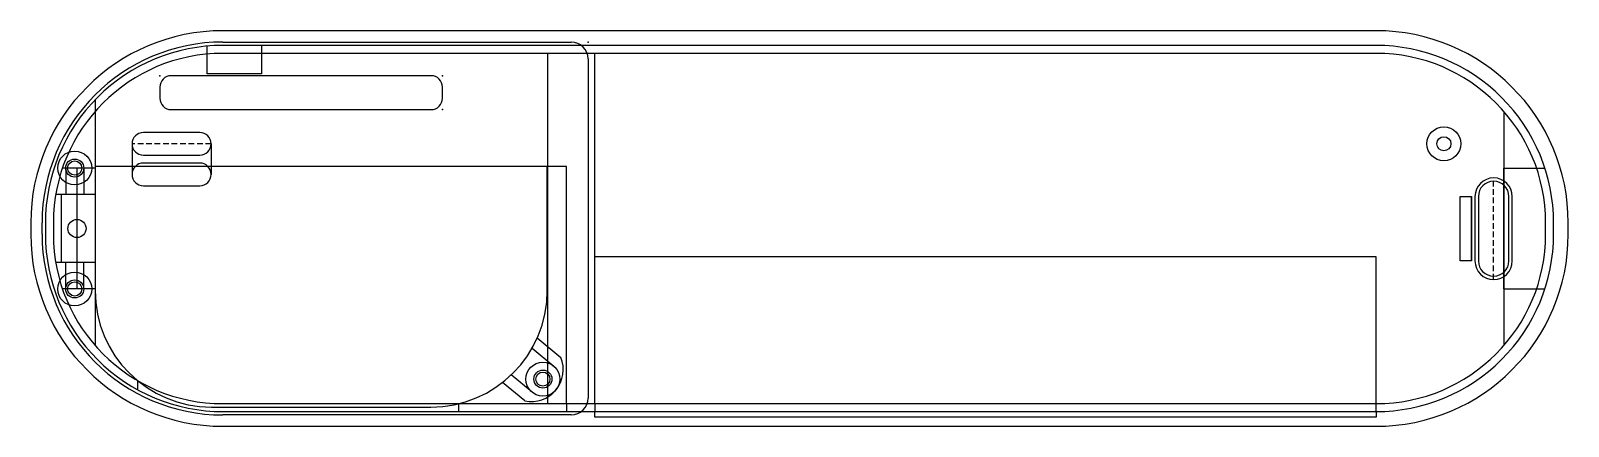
# Model space of a CAD drawing. Header units: millimetres. Extents: x 0 to 136, y 0 to 35.
import ezdxf

# ---------------------------------------------------------------- set-up
doc = ezdxf.new("R2010")
doc.units = ezdxf.units.MM
doc.linetypes.add('DASHED', pattern=[0.75, 0.5, -0.25])
doc.layers.get('0').update_dxf_attribs({"linetype": 'CONTINUOUS'})
doc.layers.add('1', color=7, linetype='DASHED')

msp = doc.modelspace()

# ---------------------------------------------------------------- linework, layer by layer
for p, q in [((119, 35), (17, 35)), ((15.6, 31.2), (15.6, 33.64)), ((17, 34), (47.8, 34)), ((119, 33), (17, 33)), ((20.4, 33.7), (20.4, 31.2)), ((49.3, 32.5), (49.3, 2.5)), ((20.4, 31.2), (15.6, 31.2)), ((5.69, 28.89), (5.69, 7.15)), ((130.31, 27.85), (130.31, 7.15)), ((8.96, 24.99), (8.96, 22.29)), ((15.96, 24.99), (15.96, 22.29)), ((5.69, 22.85), (2.81, 22.85)), ((3.09, 22.85), (3.09, 20.5)), ((4.09, 22.85), (4.09, 12.15)), ((4.69, 22.85), (4.69, 20.5)), ((45.69, 23), (5.69, 23)), ((45.69, 12), (45.69, 23)), ((45.69, 23), (45.7, 23)), ((47.4, 22.98), (45.7, 22.98)), ((47.4, 2), (47.4, 22.98)), ((130.31, 22.85), (133.93, 22.85)), ((130.31, 12.16), (130.31, 22.85)), ((5.69, 20.5), (2.21, 20.5)), ((2.69, 20.5), (2.69, 14.5)), ((127.45, 14.63), (127.45, 20.33)), ((0, 18), (0, 17)), ((1, 17), (1, 18)), ((2, 18), (2, 17)), ((134, 17), (134, 18)), ((136, 17), (136, 18)), ((119, 15), (49.9, 15)), ((119, 1.3), (119, 15)), ((5.69, 14.5), (2.21, 14.5)), ((3.09, 12.15), (3.09, 14.5)), ((4.69, 12.15), (4.69, 14.5)), ((5.69, 12.15), (2.81, 12.15)), ((130.31, 12.15), (133.93, 12.15)), ((44.34, 6.91), (46.26, 5.32)), ((44.8, 7.83), (46.89, 6.09)), ((44.34, 3.01), (42.5, 4.55)), ((9.45, 4.04), (9.45, 3.23)), ((43.7, 2.25), (41.73, 3.88)), ((15.99, 1.7), (35.39, 1.7)), ((17, 2), (119, 2)), ((37.85, 2), (37.85, 1.3)), ((47.4, 2), (47.4, 1.3)), ((49.89, 2), (49.89, 1.3)), ((47.8, 1), (17, 1)), ((49.89, 0.8), (49.89, 1.3)), ((119, 0.8), (49.89, 0.8)), ((119, 1.3), (119, 0.8)), ((17, 0), (119, 0))]:
    msp.add_line(p, q)
for points in [[(17, 1.3), (119, 1.3, 0.414214), (134.7, 17), (134.7, 18, 0.414214), (119, 33.7), (17, 33.7, 0.414214), (1.3, 18), (1.3, 17, 0.414214)], [(35.42, 31.02), (12.42, 31.02, 0.414214), (11.42, 30.02), (11.42, 29.02, 0.414214), (12.42, 28.02), (35.42, 28.02, 0.414214), (36.42, 29.02), (36.42, 30.02, 0.414214)], [(14.96, 25.99), (9.96, 25.99, 1), (9.96, 23.99), (14.96, 23.99, 1)], [(14.96, 23.29), (9.96, 23.29, 1), (9.96, 21.29), (14.96, 21.29, 1)], [(131.05, 14.63), (131.05, 20.33, 1), (127.75, 20.33), (127.75, 14.63, 1)], [(128.05, 20.33), (128.05, 14.63, 1), (130.75, 14.63), (130.75, 20.33, 1)]]:
    msp.add_lwpolyline(points, format="xyb", close=True)
for points in [[(45.7, 33), (45.7, 2), (49.9, 2), (49.9, 33)], [(127.45, 14.63), (126.45, 14.63), (126.45, 20.33), (127.45, 20.33)]]:
    msp.add_lwpolyline(points, close=True)
for centre, radius in [((125, 25), 1.5), ((125, 25), 0.625), ((3.89, 22.85), 1.5), ((3.89, 22.85), 0.8), ((3.89, 22.85), 0.625), ((4.09, 17.5), 0.8), ((3.89, 12.15), 1.5), ((3.89, 12.15), 0.8), ((3.89, 12.15), 0.625), ((45.3, 4.17), 1.5), ((45.3, 4.17), 0.8), ((45.3, 4.17), 0.625)]:
    msp.add_circle(centre, radius)
for centre, radius, start, end in [((17, 18), 17, 90, 180), ((119, 18), 17, 0, 90), ((17, 18), 16, 90, 180), ((17, 18), 15, 90, 180), ((47.8, 32.5), 1.5, 0, 90), ((119, 18), 15, 0, 90), ((17, 17), 17, 180, 270), ((17, 17), 16, 180, 270), ((17, 17), 15, 180, 270), ((119, 17), 17, -90, 0), ((119, 17), 15, -90, 0), ((15.99, 12), 10.3, 180, 270), ((35.39, 12), 10.3, -90, 0), ((44.27, 5.02), 2.83, -101.6892, 22.2147), ((47.8, 2.5), 1.5, -90, 0)]:
    msp.add_arc(centre, radius, start, end)
for p in [(49.3, 34), (11.42, 31.02), (36.42, 31.02), (36.42, 28.02)]:
    msp.add_point(p)
at = {"layer": '1'}
for p, q in [((15.96, 24.99), (8.96, 24.99)), ((129.4, 12.98), (129.4, 21.98))]:
    msp.add_line(p, q, dxfattribs=at)

doc.saveas('drawing.dxf')
